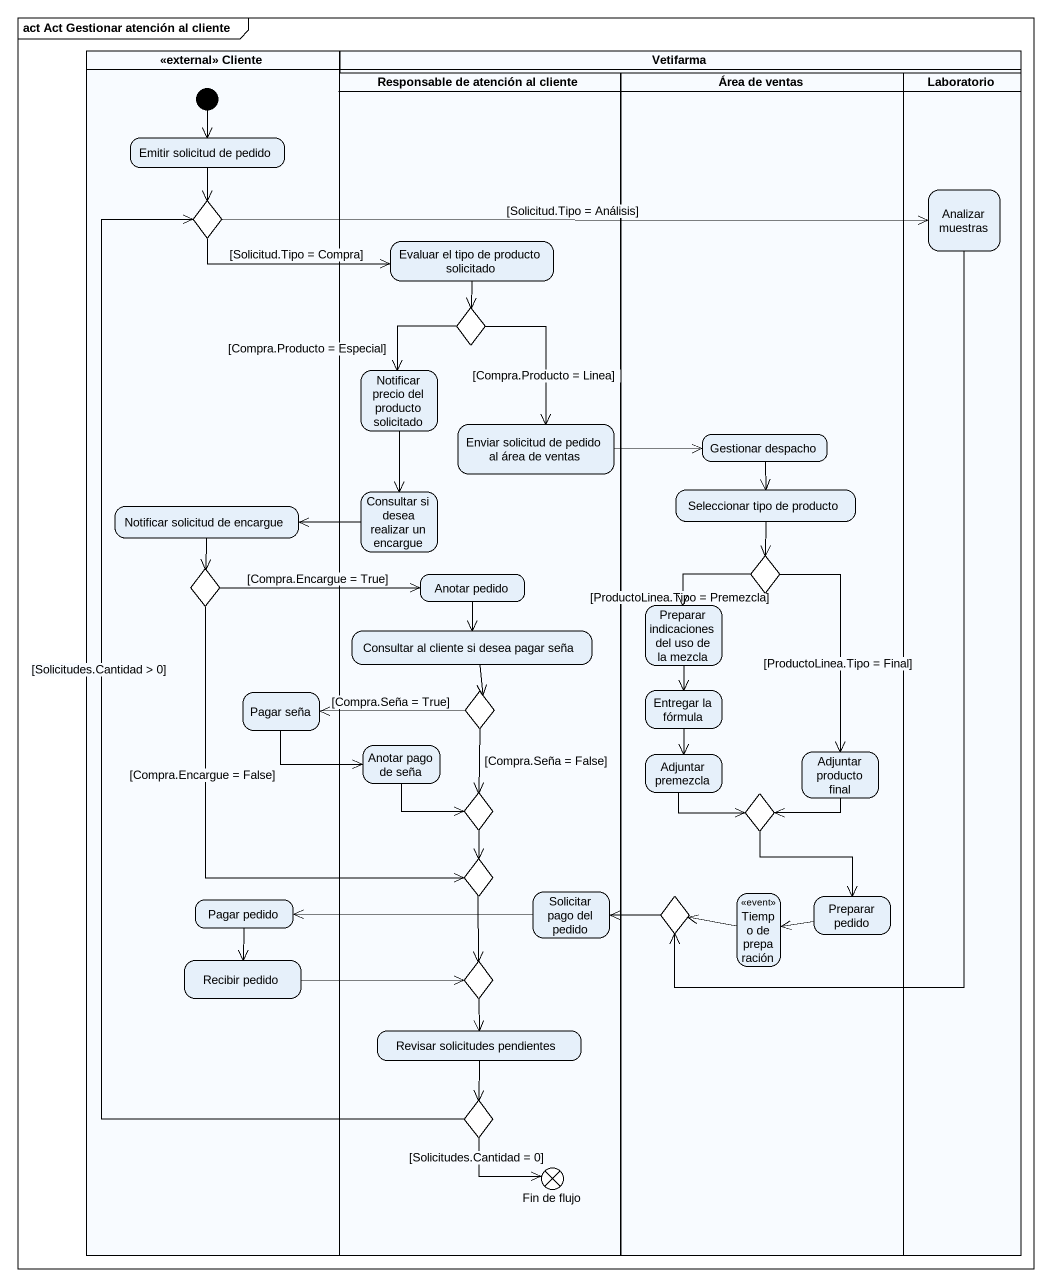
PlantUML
@startuml
mainframe act Act Gestionar atención al cliente
hide empty description
state "<<external>> Cliente" as external_Cliente <<partition>> {
  state "Emitir solicitud de pedido" as Emitir_solicitud_de_pedido
  state choice1 <<choice>>
  state "Notificar solicitud de encargue" as Notificar_solicitud_de
  state choice3 <<choice>>
  state "Pagar seña" as Pagar_seña
  state "Pagar pedido" as Pagar_pedido
  state "Recibir pedido" as Recibir_pedido
  [*] --> Emitir_solicitud_de_pedido
}
state Vetifarma <<partition>> {
  state "Responsable de atención al cliente" as Responsable_de_atención_al <<partition>> {
    state "Evaluar el tipo de producto solicitado" as Evaluar_el_tipo_de_producto
    state choice2 <<choice>>
    state "Notificar precio del producto solicitado" as Notificar_precio_del
    state "Enviar solicitud de pedido al área de ventas" as Enviar_solicitud_de_pedido
    state "Consultar si desea realizar un encargue" as Consultar_si_desea_realizar
    state "Anotar pedido" as Anotar_pedido
    state "Consultar al cliente si desea pagar seña" as Consultar_al_cliente_si
    state choice5 <<choice>>
    state "Anotar pago de seña" as Anotar_pago_de_seña
    state choice6 <<choice>>
    state choice8 <<choice>>
    state "Solicitar pago del pedido" as Solicitar_pago_del_pedido
    state choice10 <<choice>>
    state "Revisar solicitudes pendientes" as Revisar_solicitudes
    state choice11 <<choice>>
    state "Fin de flujo" as Fin_de_flujo <<end>>
  }
  state "Área de ventas" as Área_de_ventas <<partition>> {
    state "Gestionar despacho" as Gestionar_despacho
    state "Seleccionar tipo de producto" as Seleccionar_tipo_de_producto
    state choice4 <<choice>>
    state "Preparar indicaciones del uso de la mezcla" as Preparar_indicaciones_del
    state "Entregar la fórmula" as Entregar_la_fórmula
    state "Adjuntar premezcla" as Adjuntar_premezcla
    state "Adjuntar producto final" as Adjuntar_producto_final
    state choice7 <<choice>>
    state choice9 <<choice>>
    state "Tiempo de preparación" as Tiempo_de_preparación <<event>>
    state "Preparar pedido" as Preparar_pedido
  }
  state Laboratorio <<partition>> {
    state "Analizar muestras" as Analizar_muestras
  }
}
Emitir_solicitud_de_pedido --> choice1
choice1 -right-> Analizar_muestras : [Solicitud.Tipo = Análisis]
choice1 -right-> Evaluar_el_tipo_de_producto : [Solicitud.Tipo = Compra]
Analizar_muestras --> choice9
Evaluar_el_tipo_de_producto --> choice2
choice2 --> Notificar_precio_del : [Compra.Producto = Especial]
choice2 --> Enviar_solicitud_de_pedido : [Compra.Producto = Linea]
Notificar_precio_del --> Consultar_si_desea_realizar
Enviar_solicitud_de_pedido -right-> Gestionar_despacho
Gestionar_despacho --> Seleccionar_tipo_de_producto
Notificar_solicitud_de --> choice3
Consultar_si_desea_realizar -left-> Notificar_solicitud_de
Seleccionar_tipo_de_producto --> choice4
choice3 -right-> Anotar_pedido : [Compra.Encargue = True]
choice3 --> choice8 : [Compra.Encargue = False]
choice4 --> Preparar_indicaciones_del : [ProductoLinea.Tipo = Premezcla]
choice4 --> Adjuntar_producto_final : [ProductoLinea.Tipo = Final]
Anotar_pedido --> Consultar_al_cliente_si
Preparar_indicaciones_del --> Entregar_la_fórmula
Consultar_al_cliente_si --> choice5
Pagar_seña -right-> Anotar_pago_de_seña
choice5 -left-> Pagar_seña : [Compra.Seña = True]
choice5 --> choice6 : [Compra.Seña = False]
Entregar_la_fórmula --> Adjuntar_premezcla
Anotar_pago_de_seña --> choice6
Adjuntar_premezcla -right-> choice7
Adjuntar_producto_final -left-> choice7
choice6 --> choice8
choice7 --> Preparar_pedido
choice8 --> choice10
Pagar_pedido --> Recibir_pedido
Solicitar_pago_del_pedido -left-> Pagar_pedido
choice9 -left-> Solicitar_pago_del_pedido
Tiempo_de_preparación -left-> choice9
Preparar_pedido -left-> Tiempo_de_preparación
Recibir_pedido -right-> choice10
choice10 --> Revisar_solicitudes
Revisar_solicitudes --> choice11
choice11 -up-> choice1 : [Solicitudes.Cantidad > 0]
choice11 --> Fin_de_flujo : [Solicitudes.Cantidad = 0]
@enduml
